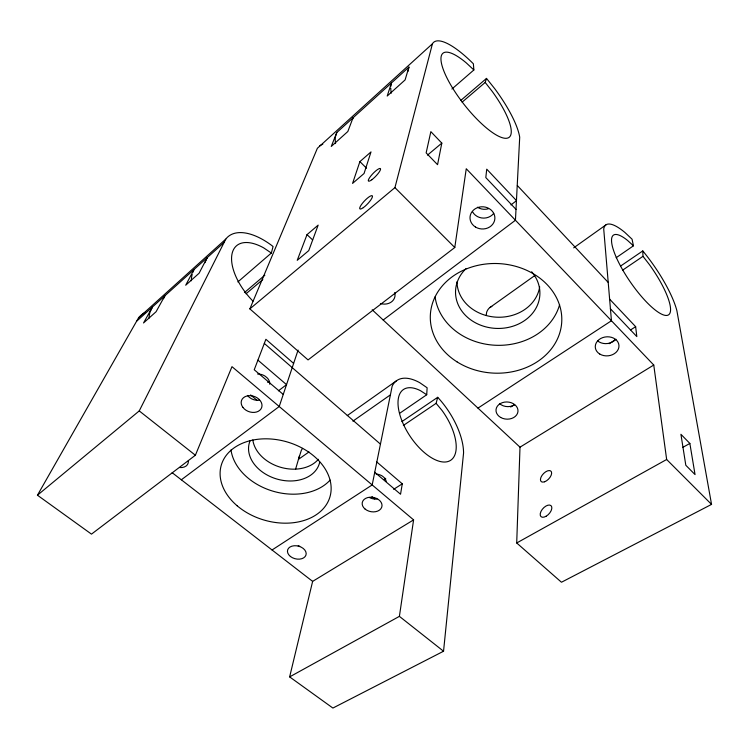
<?xml version="1.0" encoding="UTF-8"?>
<svg xmlns="http://www.w3.org/2000/svg" width="749" height="749" viewBox="0 0 749 749"><rect width="100%" height="100%" fill="white"/><g stroke="black" fill="none" stroke-linecap="round" stroke-linejoin="round"><path stroke-width="1.12" d="M620.715 265.979L642.764 250.934L643.157 251.364A61.221 16.206 55.3 0 1 676.899 310.769L711.55 504.395L561.46 582.245L516.707 542.978L520.003 447.172L372.187 309.777M383.198 320.01L515.443 220.243L519.703 137.207A67.616 19.165 51.8 0 0 494.799 88.785L486.522 78.402L460.841 100.385M399.788 413.205L426.715 394.76L427.127 387.776L419.768 382.702A53.75 25.897 56.3 0 0 392.158 386.194L372.187 484.94L272.046 549.981M237.864 281.933L271.344 253.04L273.067 246.524L272.608 246.131A58.591 29.997 49.5 0 0 225.786 239.109L138.518 317.866L37.45 495.211L91.481 534.131L195.377 455.242L231.984 366.664L413.598 519.881L312.633 581.383L289.638 676.89L332.902 708.058L443.548 651.227L463.565 453.005A53.75 25.897 56.3 0 0 438.062 397.682L437.688 397.316L401.913 421.584M486.241 315.226L486.644 312.239A57.102 21.88 55.7 0 1 491.84 306.416M451.909 89.019L473.864 69.966L473.377 63.796A67.616 19.165 51.8 0 0 432.435 43.788L317.379 148.274L249.866 308.878L308.054 359.923L454.783 247.507L466.252 168.74L653.755 365.035L666.657 459.493L711.55 504.395M289.638 676.89L399.395 616.361L413.598 519.881M376.719 461.918L402.279 483.826L400.546 494.237L374.659 472.216M432.435 43.788L394.929 187.625L249.866 308.878M441.816 143.115L437.556 164.686L426.144 152.88L430.853 131.646L441.816 143.115L427.501 155.127M408.008 71.342L408.935 67.101L336.788 132.545L331.255 146.448L347.836 131.506L353.004 117.827A64.245 23.687 51 0 0 352.498 119.484M403.365 425.451L436.115 403.337L437.688 397.316M295.574 469.248L299.553 455.607M408.935 67.101L405.097 79.918L387.205 96.041L391.474 82.942A65.903 21.562 51.4 0 0 390.838 86.313M336.788 132.545L335.327 137.095A63.515 24.53 50.8 0 0 335.552 143.602M462.142 102.136L485.193 82.446L486.522 78.402M298.083 350.083L279.218 406.51L181.333 479.791M359.904 161.606L352.564 183.402L364.051 173.496L371.008 151.907L359.904 161.606L366.533 168.216M283.253 394.442L254.239 369.753L265.895 339.288L293.627 363.396M307.006 234.652L297.231 260.315L308.757 250.606L318.156 225.121L307.006 234.652L312.642 239.923M37.45 495.211L139.239 410.911L225.786 239.109M204.926 262.693L207.192 257.647L199.094 273.235L185.696 285.229L194.019 269.518A57.327 31.233 49.1 0 0 192.774 272.383M136.983 320.918L224.522 242.03M244.446 292.578L264.846 275.201M246.028 293.777L262.824 279.517M510.977 204.898L516.51 200.657L486.738 169.162L485.811 177.579L516.033 209.402M278.413 390.828L286.53 384.649L257.918 360.138M490.174 307.333L534.777 275.566M573.687 247.853L605.96 224.869M347.264 415.611L396.577 380.707M308.972 451.965L298.467 459.334L301.341 450.318A50.558 28.996 56.8 0 1 302.596 448.37M352.901 421.163L390.145 395.041M616.184 257.703L633.439 245.812L632.072 239.212L624.994 232.536A61.221 16.206 55.3 0 0 603.722 229.035L611.446 320.741L477.974 408.111M622.672 270.127L642.988 256.327L642.764 250.934M510.668 407.025L514.497 404.563M609.143 343.697L616.015 339.288M630.733 329.832L635.648 326.676L609.517 299.038M393.646 489.322L402.279 483.826M520.003 447.172L653.755 365.035M682.714 447.425L689.857 443.436L680.925 434.298L685.812 465.269L695.044 474.576L689.857 443.436M516.707 542.978L666.657 459.493M426.715 394.76L420.535 390.725A42.534 20.485 56.3 0 0 401.539 419.805A42.534 20.485 56.3 0 0 447.322 461.712A42.534 20.485 56.3 0 0 441.901 410.283L436.115 403.337M271.344 253.04L263.704 247.882A46.363 23.725 49.5 0 0 232.003 254.014A46.363 23.725 49.5 0 0 252.984 301.164M172.158 472.694L312.633 581.383M139.239 410.911L195.377 455.242M399.395 616.361L443.548 651.227M250.606 394.929L256.823 400.135M372 496.643L374.64 498.853M264.313 343.426L380.352 444.045M633.439 245.812L627.54 240.42A48.442 12.817 55.3 0 0 619.376 263.835A48.442 12.817 55.3 0 0 666.142 315.46A48.442 12.817 55.3 0 0 649.261 264.397L642.988 256.327M473.864 69.966L466.337 62.944A53.497 15.158 51.8 0 0 446.198 76.379A53.497 15.158 51.8 0 0 501.914 137.601A53.497 15.158 51.8 0 0 492.121 91.275L485.193 82.446M394.929 187.625L454.783 247.507M610.351 308.71L636.819 336.582L635.648 326.676M517.334 185.527L608.132 282.336M391.278 93.157A65.903 21.562 51.4 0 1 390.781 88.26M319.748 145.84A62.635 25.569 50.6 0 1 322.791 144.257M539.692 286.83A41.541 35.493 2.1 0 1 496.035 317.155A41.541 35.493 2.1 0 1 456.984 281.793M394.723 292.55A11.647 9.812 13.7 0 1 380.417 303.514M493.713 213.381A12.237 10.992 2.1 0 1 472.647 211.939M531.65 271.756A42.206 35.802 2.4 0 1 525.115 320.188A42.206 35.802 2.4 0 1 467.638 317.407A42.206 35.802 2.4 0 1 466.084 268.582M559.615 304.693A63.328 53.741 2.3 0 1 494.181 345.186A63.328 53.741 2.3 0 1 435.094 296.866M514.619 404.778A10.842 8.539 3.2 0 1 499.414 403.477M615.35 339.718A11.684 9.456 -5.4 0 1 597.562 340.823M488.414 208.765A12.059 10.898 1.7 0 1 477.469 207.22M259.285 400.266A10.514 8.024 19.5 0 1 247.507 395.444M319.729 462.142A36.504 26.889 16.4 0 1 276.081 478.798A36.504 26.889 16.4 0 1 250.194 440.581M318.4 459.268A35.999 26.777 16.5 0 1 280.416 467.226A35.999 26.777 16.5 0 1 252.816 439.916M257.6 374.013A10.383 7.986 19.6 0 1 265.258 376.26L267.262 377.945A10.383 7.986 19.6 0 1 269.743 384.228M330.103 480.1A54.771 40.362 16.4 0 1 272.411 491.016A54.771 40.362 16.4 0 1 231.001 449.924M269.041 381.7A10.289 7.949 19.7 0 1 267.636 382.346M376.12 474.089A9.765 7.181 11.2 0 1 382.467 476.158L384.256 477.665A9.765 7.181 11.2 0 1 386.166 481.317M385.726 478.339A9.671 7.162 11.2 0 1 383.947 479.51M188.299 460.935A10.158 7.19 20.8 0 1 179.582 467.545M377.056 499.04A9.877 7.209 11.2 0 1 369.669 497.617M299.74 546.218A9.391 6.498 14.1 0 1 298.158 545.862M138.518 317.866A54.864 33.256 48 0 1 145.334 312.38M149.014 318.166A55.52 32.731 48.3 0 1 149.978 312.099L152.524 306.921L143.527 322.969L156.073 311.743L164.874 295.789A56.081 32.319 48.6 0 0 163.535 298.692M191.304 280.781A57.327 31.233 49.1 0 1 192.147 274.48M457.002 361.851A65.781 54.817 3 0 0 561.394 325.525A65.781 54.817 3 0 0 469.754 267.665A65.781 54.817 3 0 0 457.002 361.851M475.437 227.003A12.452 11.113 2.6 0 0 494.855 218.82A12.452 11.113 2.6 0 0 477.029 207.829A12.452 11.113 2.6 0 0 475.437 227.003M500.688 417.465A11.01 8.595 3.4 0 0 517.962 411.557A11.01 8.595 3.4 0 0 502.345 402.662A11.01 8.595 3.4 0 0 500.688 417.465M599.79 354.062A11.872 9.531 -4.9 0 0 618.861 347.339A11.872 9.531 -4.9 0 0 602.72 337.612A11.872 9.531 -4.9 0 0 599.79 354.062M546.04 516.286A7.424 4.035 -47.6 0 0 551.058 505.697A7.424 4.035 -47.6 0 0 540.965 511.473A7.424 4.035 -47.6 0 0 546.04 516.286M544.598 481.785A7.144 3.736 -46.6 0 0 551.451 471.907A7.144 3.736 -46.6 0 0 542.061 475.334A7.144 3.736 -46.6 0 0 544.598 481.785M371.813 179.751A8.642 1.938 -46.2 0 0 380.548 168.853A8.642 1.938 -46.2 0 0 370.933 175.865A8.642 1.938 -46.2 0 0 371.813 179.751M363.293 207.66A9.025 2.135 -46.5 0 0 372.468 196.144A9.025 2.135 -46.5 0 0 362.479 203.222A9.025 2.135 -46.5 0 0 363.293 207.66M242.891 407.372A10.673 8.061 19.3 0 0 260.914 409.038A10.673 8.061 19.3 0 0 250.952 395.706A10.673 8.061 19.3 0 0 242.891 407.372M237.152 505.781A56.606 40.736 16.2 0 0 329.532 498.179A56.606 40.736 16.2 0 0 260.175 439.045A56.606 40.736 16.2 0 0 237.152 505.781M365.006 508.992A10.018 7.228 11.2 0 0 381.662 507.391A10.018 7.228 11.2 0 0 369.613 497.242A10.018 7.228 11.2 0 0 365.006 508.992M290.425 556.46A9.522 6.516 14.1 0 0 305.948 555.121A9.522 6.516 14.1 0 0 294.085 545.759A9.522 6.516 14.1 0 0 290.425 556.46"/></g></svg>
